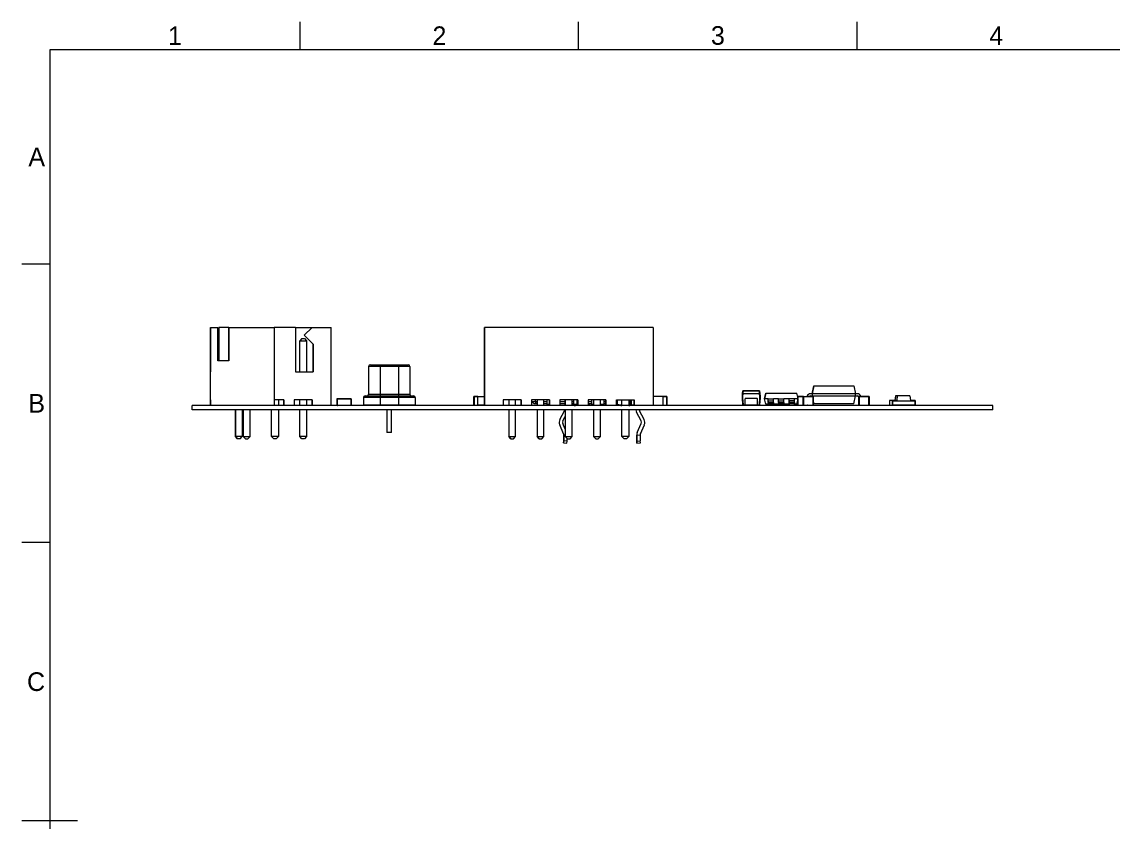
# Model space of a CAD drawing. Header units: millimetres. Extents: x 15 to 415, y 5 to 292.
# Drawn here: x 15 to 211, y 148.3 to 292 of the extents above; entities that cross this region are included whole.
import ezdxf

# ---------------------------------------------------------------- set-up
doc = ezdxf.new("R2010")
doc.units = ezdxf.units.MM
doc.layers.add('Border', color=7, linetype='Continuous')
doc.layers.add('Geometries', color=7, linetype='Continuous')
doc.styles.add('Shapr0', font='txt', dxfattribs={"height": 3.3495})

msp = doc.modelspace()

# ---------------------------------------------------------------- linework, layer by layer
at = {"layer": 'Border', "linetype": 'Continuous', "lineweight": 15}
for p, q in [((65, 287), (65, 292)), ((115, 287), (115, 292)), ((165, 287), (165, 292)), ((410, 287), (20, 287)), ((20, 287), (20, 10)), ((20, 248.5), (15, 248.5)), ((20, 198.5), (15, 198.5)), ((25, 148.5), (15, 148.5))]:
    msp.add_line(p, q, dxfattribs=at)
at = {"layer": 'Geometries', "linetype": 'Continuous', "lineweight": 15}
for p, q in [((48.9, 223.13), (48.9, 237.13)), ((48.9, 237.13), (50.2, 237.13)), ((48.9, 237.13), (48.9, 229.13)), ((48.9, 235.73), (48.9, 237.13)), ((48.9, 223.13), (48.9, 237.13)), ((48.9, 235.73), (48.9, 237.13)), ((48.9, 237.13), (48.9, 229.13)), ((48.9, 234.13), (48.9, 235.73)), ((48.9, 234.13), (48.9, 235.73)), ((50.2, 231.13), (50.2, 237.13)), ((50.37, 231.13), (50.37, 237.13)), ((52.2, 237.13), (50.37, 237.13)), ((50.37, 237.13), (50.37, 231.13)), ((50.37, 231.13), (50.37, 237.13)), ((50.37, 237.13), (50.37, 231.13)), ((52.2, 237.13), (52.2, 231.13)), ((52.2, 237.13), (60.3, 237.13)), ((52.2, 231.13), (52.2, 237.13)), ((60.3, 237.13), (60.3, 224.13)), ((64.13, 237.13), (60.3, 237.13)), ((64.13, 237.13), (64.13, 229.13)), ((64.13, 237.13), (67.13, 237.13)), ((65.73, 235.73), (67.13, 237.13)), ((67.13, 237.13), (65.73, 235.73)), ((67.33, 234.13), (65.73, 235.73)), ((65.73, 235.73), (67.33, 234.13)), ((67.13, 237.13), (70.53, 237.13)), ((70.53, 223.13), (70.53, 237.13)), ((98.07, 237.13), (98.07, 223.13)), ((128.39, 237.13), (98.07, 237.13)), ((98.07, 224.71), (98.07, 237.13)), ((98.07, 231.13), (98.07, 237.13)), ((98.07, 237.13), (98.07, 231.13)), ((128.39, 237.13), (128.39, 224.71)), ((48.9, 229.13), (48.9, 234.13)), ((48.9, 229.13), (48.9, 234.13)), ((65.31, 235.13), (64.91, 234.73)), ((65.31, 235.13), (64.91, 234.73)), ((64.91, 229.13), (64.91, 234.73)), ((64.91, 229.13), (64.91, 234.73)), ((64.91, 234.73), (66.15, 234.73)), ((65.31, 235.13), (65.75, 235.13)), ((65.75, 235.13), (66.15, 234.73)), ((66.15, 234.73), (66.15, 229.13)), ((67.33, 234.13), (67.33, 229.13)), ((67.33, 229.13), (67.33, 234.13)), ((50.37, 231.13), (50.2, 231.13)), ((52.2, 231.13), (50.37, 231.13)), ((77.29, 230.13), (77.29, 225.13)), ((77.29, 230.13), (77.29, 225.13)), ((79.34, 230.13), (77.29, 230.13)), ((77.59, 230.43), (79.34, 230.43)), ((79.34, 230.43), (81.21, 230.43)), ((79.34, 230.13), (79.34, 230.43)), ((82.64, 230.13), (79.34, 230.13)), ((79.34, 230.13), (79.34, 225.13)), ((81.21, 230.43), (81.53, 230.43)), ((81.53, 230.43), (82.64, 230.43)), ((82.64, 230.13), (82.64, 230.43)), ((82.64, 230.43), (84.39, 230.43)), ((82.64, 230.13), (82.64, 225.13)), ((84.69, 230.13), (82.64, 230.13)), ((84.69, 230.13), (84.69, 225.13)), ((64.13, 229.13), (64.91, 229.13)), ((64.91, 229.13), (66.15, 229.13)), ((66.15, 229.13), (67.33, 229.13)), ((144.5, 225.7), (144.4, 224.78)), ((144.45, 225.24), (144.5, 225.72)), ((144.54, 225.75), (144.49, 225.26)), ((144.5, 225.7), (144.5, 225.72)), ((144.54, 225.76), (147.46, 225.76)), ((144.54, 225.75), (144.54, 225.76)), ((147.46, 225.75), (144.54, 225.75)), ((147.46, 225.75), (147.46, 225.76)), ((147.51, 225.26), (147.46, 225.75)), ((147.5, 225.72), (147.55, 225.24)), ((157.25, 226.63), (156.95, 225.23)), ((156.95, 225.23), (157.25, 226.63)), ((157.25, 226.63), (164.45, 226.63)), ((164.45, 226.63), (164.75, 225.23)), ((48.9, 223.13), (48.9, 224.13)), ((48.9, 224.13), (48.9, 223.13)), ((48.9, 223.13), (48.9, 224.13)), ((48.9, 224.13), (48.9, 223.13)), ((48.9, 223.13), (48.9, 224.13)), ((48.9, 224.13), (48.9, 223.13)), ((48.9, 224.13), (48.9, 223.13)), ((48.9, 223.13), (48.9, 224.13)), ((60.3, 224.13), (60.3, 223.13)), ((61.07, 224.13), (60.3, 224.13)), ((62.05, 224.13), (61.07, 224.13)), ((61.07, 224.13), (61.07, 223.13)), ((62.05, 223.13), (62.05, 224.13)), ((62.05, 224.13), (62.05, 223.13)), ((64.91, 224.13), (63.93, 224.13)), ((63.93, 224.13), (63.93, 223.13)), ((66.15, 224.13), (64.91, 224.13)), ((64.91, 223.13), (64.91, 224.13)), ((64.91, 223.13), (64.91, 224.13)), ((67.13, 224.13), (66.15, 224.13)), ((66.15, 224.13), (66.15, 223.13)), ((67.13, 223.13), (67.13, 224.13)), ((67.13, 224.13), (67.13, 223.13)), ((71.6, 224.31), (71.6, 223.15)), ((71.6, 224.31), (71.6, 223.15)), ((71.62, 224.31), (71.6, 224.31)), ((71.67, 224.33), (71.62, 224.33)), ((71.62, 224.31), (71.62, 224.33)), ((71.62, 223.15), (71.62, 224.31)), ((71.62, 224.31), (71.65, 224.31)), ((71.65, 224.31), (71.65, 223.15)), ((71.65, 224.31), (71.65, 223.15)), ((71.67, 224.31), (71.65, 224.31)), ((74.13, 224.33), (71.67, 224.33)), ((71.67, 224.31), (71.67, 224.33)), ((71.67, 224.31), (74.08, 224.31)), ((71.67, 223.15), (71.67, 224.31)), ((74.1, 224.31), (74.08, 224.31)), ((74.1, 224.31), (74.13, 224.31)), ((74.13, 224.31), (74.13, 224.33)), ((74.13, 224.31), (74.13, 223.15)), ((74.13, 224.31), (74.15, 224.31)), ((74.15, 223.15), (74.15, 224.31)), ((76.34, 224.53), (76.34, 223.23)), ((76.34, 224.53), (76.34, 223.23)), ((79.34, 224.53), (76.34, 224.53)), ((76.64, 224.83), (76.99, 224.83)), ((76.99, 224.83), (79.34, 224.83)), ((77.29, 225.13), (79.34, 225.13)), ((79.34, 225.13), (82.64, 225.13)), ((79.34, 225.13), (79.34, 224.83)), ((79.34, 224.83), (82.64, 224.83)), ((79.34, 224.53), (79.34, 224.83)), ((79.34, 224.53), (79.34, 223.23)), ((82.64, 224.53), (79.34, 224.53)), ((82.64, 225.13), (82.64, 224.83)), ((82.64, 225.13), (84.69, 225.13)), ((82.64, 224.83), (84.99, 224.83)), ((82.64, 224.53), (82.64, 224.83)), ((82.64, 224.53), (82.64, 223.23)), ((85.64, 224.53), (82.64, 224.53)), ((84.99, 224.83), (85.34, 224.83)), ((85.64, 224.53), (85.64, 223.23)), ((96.2, 223.16), (96.2, 224.7)), ((96.2, 224.7), (96.2, 223.16)), ((96.2, 224.7), (96.23, 224.7)), ((96.23, 224.73), (96.9, 224.73)), ((96.9, 224.73), (96.23, 224.73)), ((96.23, 224.7), (96.23, 224.73)), ((96.23, 224.7), (96.23, 223.16)), ((96.9, 224.7), (96.23, 224.7)), ((96.9, 224.71), (96.9, 224.73)), ((96.9, 224.71), (98.07, 224.71)), ((96.9, 224.71), (98.07, 224.71)), ((96.9, 224.7), (96.9, 224.71)), ((96.9, 223.16), (96.9, 224.7)), ((98.07, 223.14), (98.07, 224.71)), ((102.45, 224.13), (101.47, 224.13)), ((101.47, 224.13), (101.47, 223.13)), ((103.69, 224.13), (102.45, 224.13)), ((102.45, 224.13), (102.45, 223.13)), ((102.45, 224.13), (102.45, 223.13)), ((103.69, 223.13), (103.69, 224.13)), ((104.67, 224.13), (103.69, 224.13)), ((104.67, 223.13), (104.67, 224.13)), ((104.67, 224.13), (104.67, 223.24)), ((106.55, 224.13), (106.55, 223.13)), ((106.6, 224.13), (106.55, 224.13)), ((106.6, 223.83), (106.6, 224.13)), ((107.2, 224.13), (106.6, 224.13)), ((106.6, 223.83), (107, 223.43)), ((106.6, 223.83), (107.2, 223.83)), ((107.53, 224.13), (107.2, 224.13)), ((107.2, 224.13), (107.2, 223.83)), ((107.2, 223.83), (107.53, 223.83)), ((107.2, 223.83), (107.36, 223.43)), ((107.53, 224.13), (107.53, 223.13)), ((108.77, 224.13), (107.53, 224.13)), ((107.53, 224.13), (107.53, 223.83)), ((107.53, 223.83), (107.53, 223.43)), ((109.3, 224.13), (108.77, 224.13)), ((108.77, 223.83), (108.77, 224.13)), ((108.77, 223.83), (109.3, 223.83)), ((108.77, 223.43), (108.77, 223.83)), ((109.3, 224.13), (109.3, 223.83)), ((109.75, 224.13), (109.3, 224.13)), ((109.3, 223.83), (109.3, 223.43)), ((109.75, 223.13), (109.75, 224.13)), ((109.75, 224.13), (109.75, 223.33)), ((112.5, 224.13), (111.63, 224.13)), ((111.63, 224.13), (111.63, 223.83)), ((111.63, 223.83), (112.5, 223.83)), ((111.63, 223.83), (111.63, 223.43)), ((112.61, 224.13), (112.5, 224.13)), ((112.5, 224.13), (112.5, 223.83)), ((112.5, 223.83), (112.5, 223.43)), ((113.85, 224.13), (112.61, 224.13)), ((112.61, 224.13), (112.61, 223.33)), ((112.61, 224.13), (112.61, 223.13)), ((114.1, 224.13), (113.85, 224.13)), ((113.85, 223.83), (113.85, 224.13)), ((113.85, 223.83), (114.1, 223.83)), ((113.85, 223.43), (113.85, 223.83)), ((114.7, 224.13), (114.1, 224.13)), ((114.1, 224.13), (114.1, 223.83)), ((114.1, 223.83), (114.1, 223.43)), ((114.83, 224.13), (114.7, 224.13)), ((114.7, 224.13), (114.7, 223.83)), ((114.7, 223.83), (114.83, 223.83)), ((114.7, 223.83), (114.7, 223.43)), ((114.83, 223.13), (114.83, 224.13)), ((114.83, 224.13), (114.83, 223.83)), ((114.83, 223.83), (114.83, 223.43)), ((117.3, 224.13), (116.71, 224.13)), ((116.71, 224.13), (116.71, 223.83)), ((116.71, 223.83), (117.3, 223.83)), ((116.71, 223.83), (116.71, 223.43)), ((117.69, 224.13), (117.3, 224.13)), ((117.3, 224.13), (117.3, 223.83)), ((117.3, 223.83), (117.3, 223.43)), ((118.93, 224.13), (117.69, 224.13)), ((117.69, 224.13), (117.69, 223.33)), ((117.69, 224.13), (117.69, 223.13)), ((119.5, 224.13), (118.93, 224.13)), ((118.93, 223.33), (118.93, 224.13)), ((119.91, 224.13), (119.5, 224.13)), ((119.5, 224.13), (119.5, 223.83)), ((119.5, 223.83), (119.91, 223.83)), ((119.5, 223.83), (119.5, 223.43)), ((119.91, 223.62), (119.83, 223.43)), ((119.91, 223.13), (119.91, 224.13)), ((119.91, 224.13), (119.91, 223.83)), ((119.91, 223.83), (119.91, 223.62)), ((119.91, 223.62), (119.91, 223.43)), ((121.79, 224.13), (121.8, 224.13)), ((121.79, 223.14), (121.79, 224.13)), ((121.8, 224.13), (121.8, 223.33)), ((121.8, 223.33), (121.8, 224.13)), ((121.8, 224.13), (121.8, 223.33)), ((121.8, 224.13), (121.8, 224.13)), ((121.8, 224.13), (121.9, 224.13)), ((121.9, 224.13), (121.9, 223.31)), ((121.9, 224.13), (122.77, 224.13)), ((122.77, 223.23), (122.77, 224.13)), ((122.77, 224.13), (124.01, 224.13)), ((122.77, 223.13), (122.77, 224.13)), ((124.01, 224.13), (124.23, 224.13)), ((124.01, 224.13), (124.01, 223.23)), ((124.23, 223.23), (124.23, 224.13)), ((124.23, 224.13), (124.33, 224.13)), ((124.33, 224.13), (124.33, 223.23)), ((124.33, 223.23), (124.33, 224.13)), ((124.33, 224.13), (124.43, 224.13)), ((124.43, 224.13), (124.43, 223.23)), ((124.43, 224.13), (124.99, 224.13)), ((124.99, 224.13), (124.99, 223.13)), ((124.99, 223.23), (124.99, 224.13)), ((130.15, 224.71), (128.39, 224.71)), ((128.39, 224.71), (128.39, 223.14)), ((130.15, 224.73), (130.82, 224.73)), ((130.15, 224.73), (130.15, 224.71)), ((130.15, 224.7), (130.15, 224.73)), ((130.82, 224.7), (130.15, 224.7)), ((130.15, 224.7), (130.15, 223.16)), ((130.82, 224.7), (130.82, 224.73)), ((130.82, 223.16), (130.82, 224.7)), ((130.85, 224.7), (130.82, 224.7)), ((130.85, 224.7), (130.85, 223.16)), ((144.4, 224.78), (144.45, 225.24)), ((144.4, 224.46), (144.4, 224.78)), ((144.4, 224.78), (144.41, 224.78)), ((144.4, 224.78), (144.4, 224.46)), ((144.4, 224.46), (144.44, 224.46)), ((144.5, 223.22), (144.4, 224.46)), ((144.4, 224.46), (144.5, 223.22)), ((144.41, 224.78), (144.41, 224.78)), ((144.41, 224.78), (144.44, 224.78)), ((144.49, 225.23), (144.44, 224.78)), ((144.44, 224.78), (144.44, 224.46)), ((144.44, 224.46), (144.54, 223.22)), ((144.45, 225.24), (144.49, 225.23)), ((144.49, 225.26), (147.51, 225.26)), ((144.49, 225.23), (144.49, 225.26)), ((147.51, 225.23), (144.49, 225.23)), ((144.9, 223.22), (144.9, 224.28)), ((144.9, 223.22), (144.9, 224.28)), ((147, 224.38), (145, 224.38)), ((147.1, 223.22), (147.1, 224.28)), ((147.46, 223.22), (147.56, 224.46)), ((147.6, 224.46), (147.5, 223.22)), ((147.51, 225.23), (147.51, 225.26)), ((147.51, 225.23), (147.55, 225.24)), ((147.56, 224.78), (147.51, 225.23)), ((147.55, 225.24), (147.6, 224.78)), ((147.56, 224.46), (147.56, 224.78)), ((147.56, 224.78), (147.6, 224.78)), ((147.56, 224.46), (147.6, 224.46)), ((147.6, 224.78), (147.6, 224.46)), ((148.4, 224.33), (148.6, 225.33)), ((148.6, 225.33), (148.4, 224.33)), ((148.6, 223.33), (148.4, 224.33)), ((149.02, 224.33), (148.4, 224.33)), ((148.6, 223.33), (148.4, 224.33)), ((148.6, 225.33), (154.2, 225.33)), ((149.02, 224.33), (149.98, 224.33)), ((149.02, 223.93), (149.02, 224.33)), ((149.02, 223.83), (149.02, 224.03)), ((149.02, 223.83), (149.02, 223.93)), ((149.02, 223.93), (149.98, 223.93)), ((149.02, 223.83), (149.02, 223.53)), ((149.02, 223.63), (149.02, 223.83)), ((149.02, 223.63), (149.98, 223.63)), ((149.02, 223.63), (149.02, 223.43)), ((149.02, 223.53), (149.02, 223.33)), ((150.92, 224.33), (149.98, 224.33)), ((149.98, 223.93), (149.98, 224.33)), ((149.98, 223.83), (149.98, 223.93)), ((149.98, 223.63), (149.98, 223.83)), ((149.98, 223.63), (149.98, 223.43)), ((150.92, 224.33), (151.88, 224.33)), ((150.92, 223.93), (150.92, 224.33)), ((150.92, 223.83), (150.92, 224.03)), ((150.92, 223.63), (150.92, 223.93)), ((150.92, 223.93), (151.88, 223.93)), ((150.92, 223.83), (150.92, 223.53)), ((150.92, 223.63), (151.88, 223.63)), ((150.92, 223.63), (150.92, 223.43)), ((150.92, 223.53), (150.92, 223.33)), ((152.82, 224.33), (151.88, 224.33)), ((151.88, 223.93), (151.88, 224.33)), ((151.88, 223.63), (151.88, 223.93)), ((151.88, 223.63), (151.88, 223.43)), ((153.78, 224.33), (152.82, 224.33)), ((152.82, 223.93), (152.82, 224.33)), ((152.82, 223.83), (152.82, 224.03)), ((152.82, 223.83), (152.82, 223.93)), ((153.78, 223.93), (152.82, 223.93)), ((152.82, 223.63), (152.82, 223.83)), ((152.82, 223.83), (152.82, 223.63)), ((152.82, 223.53), (152.82, 223.63)), ((153.78, 223.63), (152.82, 223.63)), ((152.82, 223.63), (152.82, 223.43)), ((152.82, 223.53), (152.82, 223.33)), ((153.78, 223.93), (153.78, 224.33)), ((154.4, 224.33), (153.78, 224.33)), ((153.78, 223.83), (153.78, 223.93)), ((153.78, 223.63), (153.78, 223.83)), ((153.78, 223.63), (153.78, 223.43)), ((154.35, 224.58), (154.2, 225.33)), ((154.2, 223.33), (154.35, 224.08)), ((154.35, 224.58), (154.35, 224.7)), ((154.35, 224.7), (154.35, 224.58)), ((154.38, 224.7), (154.35, 224.7)), ((154.38, 224.43), (154.35, 224.58)), ((154.35, 224.08), (154.38, 224.23)), ((154.35, 223.16), (154.35, 224.08)), ((154.35, 224.08), (154.35, 223.16)), ((154.38, 224.73), (155.38, 224.73)), ((154.38, 224.7), (154.38, 224.73)), ((155.35, 224.7), (154.38, 224.7)), ((154.38, 224.7), (154.38, 224.43)), ((154.4, 224.33), (154.38, 224.43)), ((154.38, 224.23), (154.4, 224.33)), ((154.38, 224.23), (154.38, 223.16)), ((155.35, 223.16), (155.35, 224.7)), ((155.35, 224.7), (155.35, 223.16)), ((155.38, 224.7), (155.35, 224.7)), ((155.38, 224.7), (155.38, 224.73)), ((155.38, 224.73), (156.03, 224.73)), ((155.38, 224.7), (155.38, 223.16)), ((155.38, 224.7), (156.12, 224.7)), ((156.04, 224.78), (156.03, 224.73)), ((156.04, 224.78), (156.03, 224.73)), ((156.03, 224.73), (156.45, 224.73)), ((156.12, 224.7), (156.15, 224.7)), ((157.12, 224.7), (156.15, 224.7)), ((156.45, 224.73), (156.97, 224.73)), ((156.95, 225.23), (156.62, 225.23)), ((156.62, 224.83), (156.95, 224.83)), ((156.95, 225.23), (156.95, 224.83)), ((156.95, 225.23), (156.95, 224.83)), ((164.75, 225.23), (156.95, 225.23)), ((156.95, 224.83), (164.75, 224.83)), ((156.95, 224.83), (156.97, 224.73)), ((156.97, 224.73), (156.95, 224.83)), ((156.97, 224.73), (157.12, 224.73)), ((157.12, 224.7), (157.12, 224.73)), ((157.12, 223.16), (157.12, 224.7)), ((157.15, 224.7), (157.12, 224.7)), ((157.15, 224.7), (157.15, 223.16)), ((157.15, 223.89), (157.25, 223.43)), ((157.25, 223.43), (157.15, 223.89)), ((164.45, 223.43), (164.75, 224.83)), ((164.75, 224.83), (164.75, 225.23)), ((165.08, 225.23), (164.75, 225.23)), ((164.75, 224.83), (165.08, 224.83)), ((165.27, 224.68), (165.35, 224.38)), ((165.27, 224.68), (165.35, 224.38)), ((165.35, 223.16), (165.35, 224.7)), ((165.35, 224.7), (165.35, 224.38)), ((165.38, 224.7), (165.35, 224.7)), ((165.35, 224.38), (165.35, 223.16)), ((165.38, 224.73), (165.67, 224.73)), ((165.38, 224.7), (165.38, 224.73)), ((165.38, 224.7), (165.38, 223.16)), ((167.12, 224.7), (165.38, 224.7)), ((165.67, 224.73), (165.66, 224.78)), ((165.67, 224.73), (167.12, 224.73)), ((167.12, 224.7), (167.12, 224.73)), ((167.12, 223.16), (167.12, 224.7)), ((167.15, 224.7), (167.12, 224.7)), ((167.15, 224.7), (167.15, 223.16)), ((170.85, 224.02), (170.85, 223.13)), ((170.85, 224.02), (170.85, 223.13)), ((171.35, 224.02), (170.85, 224.02)), ((171.3, 224.02), (171.3, 223.14)), ((171.4, 224.02), (171.3, 224.02)), ((171.3, 224.02), (171.3, 223.14)), ((171.35, 224.02), (171.35, 224.02)), ((171.4, 224.02), (171.35, 224.02)), ((171.36, 223.95), (171.36, 223.2)), ((171.36, 223.95), (171.86, 223.95)), ((171.4, 224.02), (171.4, 224.02)), ((171.77, 224.02), (171.4, 224.02)), ((171.88, 224.83), (171.77, 224.02)), ((171.88, 224.83), (171.77, 224.02)), ((171.86, 224.02), (171.77, 224.02)), ((171.86, 224), (171.86, 224.02)), ((172.12, 224), (171.86, 224)), ((171.86, 223.95), (171.86, 224)), ((171.86, 223.95), (172.11, 223.95)), ((172.23, 224.83), (171.88, 224.83)), ((172.23, 224.83), (172.11, 223.95)), ((172.12, 224), (172.11, 223.95)), ((172.11, 223.95), (174.61, 223.95)), ((172.11, 223.95), (174.61, 223.95)), ((172.23, 224.83), (172.12, 224)), ((172.12, 224), (172.12, 224)), ((174.5, 224.83), (172.23, 224.83)), ((174.5, 224.83), (174.6, 224.02)), ((174.86, 224.02), (174.6, 224.02)), ((174.6, 224.02), (174.61, 223.95)), ((174.61, 223.95), (175.36, 223.95)), ((174.86, 224.02), (174.86, 223.95)), ((175.42, 224.02), (174.86, 224.02)), ((174.86, 223.95), (174.86, 224.02)), ((175.36, 223.95), (175.36, 223.2)), ((175.42, 224.02), (175.42, 223.14)), ((48.9, 223.13), (45.6, 223.13)), ((45.6, 222.31), (45.6, 223.13)), ((53.36, 222.31), (45.6, 222.31)), ((60.3, 223.13), (48.9, 223.13)), ((53.36, 222.31), (53.36, 217.53)), ((53.36, 217.53), (53.36, 222.31)), ((54.6, 222.31), (53.36, 222.31)), ((54.6, 222.31), (54.6, 217.53)), ((54.75, 222.31), (54.6, 222.31)), ((54.75, 222.31), (54.75, 217.53)), ((54.75, 222.31), (54.75, 217.53)), ((55.99, 222.31), (54.75, 222.31)), ((55.99, 217.53), (55.99, 222.31)), ((59.83, 222.31), (55.99, 222.31)), ((59.83, 217.53), (59.83, 222.31)), ((59.83, 217.53), (59.83, 222.31)), ((61.07, 222.31), (59.83, 222.31)), ((61.07, 223.13), (60.3, 223.13)), ((62.05, 223.13), (61.07, 223.13)), ((61.07, 222.31), (61.07, 217.53)), ((64.91, 222.31), (61.07, 222.31)), ((63.93, 223.13), (62.05, 223.13)), ((64.91, 223.13), (63.93, 223.13)), ((66.15, 223.13), (64.91, 223.13)), ((64.91, 217.53), (64.91, 222.31)), ((64.91, 217.53), (64.91, 222.31)), ((66.15, 222.31), (64.91, 222.31)), ((67.13, 223.13), (66.15, 223.13)), ((66.15, 222.31), (66.15, 217.53)), ((80.56, 222.31), (66.15, 222.31)), ((70.53, 223.13), (67.13, 223.13)), ((71.62, 223.13), (70.53, 223.13)), ((71.62, 223.15), (71.6, 223.15)), ((71.65, 223.15), (71.62, 223.15)), ((71.62, 223.13), (71.62, 223.15)), ((71.67, 223.13), (71.62, 223.13)), ((71.65, 223.15), (71.67, 223.15)), ((71.67, 223.15), (74.08, 223.15)), ((71.67, 223.13), (71.67, 223.15)), ((74.13, 223.13), (71.67, 223.13)), ((74.08, 223.15), (74.1, 223.15)), ((74.13, 223.15), (74.1, 223.15)), ((74.13, 223.15), (74.15, 223.15)), ((74.13, 223.13), (74.13, 223.15)), ((80.56, 223.13), (74.13, 223.13)), ((76.34, 223.23), (79.34, 223.23)), ((79.34, 223.23), (80.56, 223.23)), ((80.56, 223.23), (81.42, 223.23)), ((80.56, 223.23), (80.56, 223.13)), ((81.42, 223.13), (80.56, 223.13)), ((80.56, 222.31), (80.56, 218.23)), ((81.42, 222.31), (80.56, 222.31)), ((81.42, 223.23), (82.64, 223.23)), ((81.42, 223.13), (81.42, 223.23)), ((96.23, 223.13), (81.42, 223.13)), ((81.42, 218.23), (81.42, 222.31)), ((102.45, 222.31), (81.42, 222.31)), ((82.64, 223.23), (85.64, 223.23)), ((96.2, 223.16), (96.23, 223.16)), ((96.23, 223.16), (96.9, 223.16)), ((96.23, 223.13), (96.23, 223.16)), ((96.9, 223.13), (96.23, 223.13)), ((96.9, 223.14), (96.9, 223.16)), ((98.07, 223.14), (96.9, 223.14)), ((96.9, 223.13), (96.9, 223.14)), ((98.07, 223.13), (96.9, 223.13)), ((98.07, 223.13), (98.07, 223.14)), ((101.47, 223.13), (98.07, 223.13)), ((102.45, 223.13), (101.47, 223.13)), ((103.69, 223.13), (102.45, 223.13)), ((103.69, 222.31), (102.45, 222.31)), ((102.45, 222.31), (102.45, 217.53)), ((102.45, 222.31), (102.45, 217.53)), ((104.6, 223.13), (103.69, 223.13)), ((103.69, 217.53), (103.69, 222.31)), ((107.53, 222.31), (103.69, 222.31)), ((104.67, 223.24), (104.58, 223.23)), ((104.67, 223.24), (104.58, 223.23)), ((104.6, 223.13), (104.58, 223.23)), ((104.67, 223.13), (104.6, 223.13)), ((104.67, 223.24), (104.67, 223.13)), ((106.55, 223.13), (104.67, 223.13)), ((107.53, 223.13), (106.55, 223.13)), ((107.36, 223.43), (107, 223.43)), ((107.53, 223.43), (107.36, 223.43)), ((107.53, 223.43), (107.53, 223.13)), ((108.77, 223.13), (107.53, 223.13)), ((107.53, 222.31), (107.53, 217.53)), ((107.53, 222.31), (107.53, 217.53)), ((108.77, 222.31), (107.53, 222.31)), ((108.77, 223.13), (108.77, 223.43)), ((109.3, 223.43), (108.77, 223.43)), ((109.3, 223.13), (108.77, 223.13)), ((108.77, 217.53), (108.77, 222.31)), ((112.51, 222.31), (108.77, 222.31)), ((109.3, 223.43), (109.3, 223.33)), ((109.3, 223.33), (109.3, 223.23)), ((109.3, 223.33), (109.75, 223.33)), ((109.75, 223.23), (109.3, 223.23)), ((109.3, 223.23), (109.3, 223.13)), ((109.75, 223.13), (109.3, 223.13)), ((109.75, 223.33), (109.75, 223.23)), ((109.75, 223.23), (109.75, 223.13)), ((111.63, 223.13), (109.75, 223.13)), ((111.63, 223.43), (111.63, 223.13)), ((112.5, 223.43), (111.63, 223.43)), ((112.5, 223.13), (111.63, 223.13)), ((111.64, 220.61), (112.46, 222.16)), ((111.64, 220.61), (112.46, 222.16)), ((112.5, 223.43), (112.5, 223.33)), ((112.5, 223.33), (112.61, 223.33)), ((112.5, 223.33), (112.5, 223.23)), ((112.61, 223.23), (112.5, 223.23)), ((112.5, 223.23), (112.5, 223.13)), ((112.61, 223.13), (112.5, 223.13)), ((112.61, 222.31), (112.51, 222.31)), ((112.61, 223.33), (112.61, 223.23)), ((112.61, 223.23), (112.61, 223.13)), ((113.85, 223.13), (112.61, 223.13)), ((112.61, 222.31), (112.61, 221.15)), ((112.61, 222.31), (112.61, 217.53)), ((113.85, 222.31), (112.61, 222.31)), ((113.85, 223.17), (113.85, 223.43)), ((114.1, 223.43), (113.85, 223.43)), ((113.97, 223.17), (113.85, 223.17)), ((113.85, 223.13), (113.85, 223.17)), ((113.97, 223.13), (113.85, 223.13)), ((113.85, 217.53), (113.85, 222.31)), ((117.69, 222.31), (113.85, 222.31)), ((114.09, 223.17), (113.97, 223.17)), ((113.97, 223.13), (113.97, 223.17)), ((114.1, 223.13), (113.97, 223.13)), ((114.1, 223.17), (114.09, 223.17)), ((114.1, 223.43), (114.1, 223.33)), ((114.1, 223.33), (114.7, 223.33)), ((114.1, 223.33), (114.1, 223.23)), ((114.1, 223.23), (114.1, 223.17)), ((114.7, 223.23), (114.1, 223.23)), ((114.1, 223.17), (114.1, 223.16)), ((114.1, 223.16), (114.1, 223.13)), ((114.17, 223.13), (114.1, 223.13)), ((114.17, 223.13), (114.22, 223.13)), ((114.22, 223.13), (114.42, 223.13)), ((114.7, 223.13), (114.42, 223.13)), ((114.7, 223.43), (114.7, 223.33)), ((114.83, 223.43), (114.7, 223.43)), ((114.7, 223.33), (114.7, 223.23)), ((114.7, 223.17), (114.7, 223.23)), ((114.83, 223.17), (114.7, 223.17)), ((114.7, 223.13), (114.7, 223.17)), ((114.83, 223.13), (114.7, 223.13)), ((114.83, 223.43), (114.83, 223.17)), ((114.83, 223.17), (114.83, 223.13)), ((116.71, 223.13), (114.83, 223.13)), ((116.71, 223.43), (116.71, 223.17)), ((116.91, 223.43), (116.71, 223.43)), ((116.71, 223.17), (116.91, 223.17)), ((116.91, 223.17), (116.71, 223.17)), ((116.71, 223.17), (116.71, 223.13)), ((116.95, 223.13), (116.71, 223.13)), ((116.91, 223.17), (116.91, 223.43)), ((116.91, 223.43), (116.91, 223.17)), ((116.95, 223.43), (116.91, 223.43)), ((116.95, 223.43), (116.95, 223.13)), ((117.3, 223.43), (116.95, 223.43)), ((117.3, 223.13), (116.95, 223.13)), ((117.3, 223.43), (117.3, 223.33)), ((117.3, 223.33), (117.69, 223.33)), ((117.3, 223.33), (117.3, 223.23)), ((117.3, 223.23), (117.3, 223.13)), ((117.69, 223.23), (117.3, 223.23)), ((117.69, 223.13), (117.3, 223.13)), ((117.69, 223.33), (117.69, 223.23)), ((117.69, 223.23), (117.69, 223.13)), ((118.93, 223.13), (117.69, 223.13)), ((117.69, 222.31), (117.69, 217.53)), ((117.69, 222.31), (117.69, 217.53)), ((118.93, 222.31), (117.69, 222.31)), ((118.93, 223.23), (118.93, 223.33)), ((118.93, 223.33), (119.5, 223.33)), ((118.93, 223.13), (118.93, 223.23)), ((119.5, 223.23), (118.93, 223.23)), ((119.5, 223.13), (118.93, 223.13)), ((118.93, 217.53), (118.93, 222.31)), ((122.77, 222.31), (118.93, 222.31)), ((119.5, 223.43), (119.5, 223.33)), ((119.83, 223.43), (119.5, 223.43)), ((119.5, 223.33), (119.5, 223.23)), ((119.5, 223.13), (119.5, 223.23)), ((119.91, 223.13), (119.5, 223.13)), ((119.91, 223.43), (119.83, 223.43)), ((119.91, 223.43), (119.91, 223.13)), ((121.79, 223.13), (119.91, 223.13)), ((121.79, 223.13), (121.79, 223.14)), ((121.81, 223.13), (121.79, 223.13)), ((121.8, 223.33), (122.61, 223.23)), ((121.8, 223.33), (121.8, 223.33)), ((121.8, 223.33), (121.9, 223.31)), ((122.6, 223.13), (121.81, 223.13)), ((121.9, 223.31), (122.59, 223.23)), ((122.59, 223.23), (122.77, 223.23)), ((122.59, 223.23), (122.61, 223.23)), ((122.61, 223.23), (122.6, 223.13)), ((122.6, 223.13), (122.77, 223.13)), ((122.77, 223.13), (122.77, 223.23)), ((124.01, 223.13), (122.77, 223.13)), ((122.77, 217.53), (122.77, 222.31)), ((122.77, 217.53), (122.77, 222.31)), ((124.01, 222.31), (122.77, 222.31)), ((124.01, 223.23), (124.23, 223.23)), ((124.01, 223.23), (124.01, 223.13)), ((124.01, 223.13), (124.18, 223.13)), ((124.01, 222.31), (124.01, 217.53)), ((125.28, 222.31), (124.01, 222.31)), ((124.23, 223.13), (124.18, 223.13)), ((124.23, 223.13), (124.23, 223.23)), ((124.33, 223.23), (124.23, 223.23)), ((124.43, 223.13), (124.23, 223.13)), ((124.33, 223.23), (124.43, 223.23)), ((124.43, 223.23), (124.99, 223.23)), ((124.43, 223.13), (124.43, 223.23)), ((124.99, 223.13), (124.43, 223.13)), ((124.99, 223.13), (124.99, 223.23)), ((128.39, 223.13), (124.99, 223.13)), ((125.89, 222.31), (125.28, 222.31)), ((126.22, 220.33), (125.4, 221.88)), ((126.22, 220.33), (125.4, 221.88)), ((189.4, 222.31), (125.89, 222.31)), ((126.76, 220.61), (125.94, 222.16)), ((128.39, 223.14), (130.15, 223.14)), ((128.39, 223.14), (130.15, 223.14)), ((128.39, 223.14), (128.39, 223.13)), ((130.15, 223.13), (128.39, 223.13)), ((130.15, 223.16), (130.82, 223.16)), ((130.15, 223.13), (130.15, 223.16)), ((130.15, 223.14), (130.15, 223.13)), ((130.82, 223.13), (130.15, 223.13)), ((130.85, 223.16), (130.82, 223.16)), ((130.82, 223.13), (130.82, 223.16)), ((144.9, 223.13), (130.82, 223.13)), ((144.5, 223.22), (144.54, 223.22)), ((144.54, 223.22), (144.9, 223.22)), ((144.54, 223.18), (144.54, 223.22)), ((144.9, 223.18), (144.54, 223.18)), ((144.9, 223.2), (144.9, 223.22)), ((144.9, 223.18), (144.9, 223.22)), ((144.9, 223.2), (147.1, 223.2)), ((144.9, 223.13), (144.9, 223.2)), ((144.9, 223.18), (144.9, 223.13)), ((147.1, 223.13), (144.9, 223.13)), ((147.1, 223.2), (147.1, 223.22)), ((147.1, 223.22), (147.46, 223.22)), ((147.1, 223.18), (147.1, 223.2)), ((147.46, 223.18), (147.1, 223.18)), ((147.1, 223.13), (147.1, 223.18)), ((148.8, 223.13), (147.1, 223.13)), ((147.46, 223.18), (147.46, 223.22)), ((147.46, 223.22), (147.5, 223.22)), ((148.8, 223.33), (148.6, 223.33)), ((148.8, 223.13), (148.8, 223.33)), ((148.8, 223.13), (148.8, 223.33)), ((149.02, 223.33), (148.8, 223.33)), ((149.02, 223.13), (148.8, 223.13)), ((149.02, 223.43), (149.98, 223.43)), ((149.02, 223.13), (149.02, 223.43)), ((149.02, 223.33), (149.02, 223.13)), ((149.98, 223.13), (149.02, 223.13)), ((149.98, 223.33), (149.98, 223.43)), ((150.92, 223.33), (149.98, 223.33)), ((149.98, 223.27), (149.98, 223.33)), ((150.92, 223.27), (149.98, 223.27)), ((149.98, 223.13), (149.98, 223.27)), ((150.92, 223.13), (149.98, 223.13)), ((150.92, 223.13), (150.92, 223.43)), ((150.92, 223.43), (151.88, 223.43)), ((150.92, 223.33), (150.92, 223.27)), ((150.92, 223.27), (150.92, 223.13)), ((151.88, 223.13), (150.92, 223.13)), ((151.88, 223.33), (151.88, 223.43)), ((152, 223.33), (151.88, 223.33)), ((151.88, 223.13), (151.88, 223.33)), ((152, 223.13), (151.88, 223.13)), ((152, 223.33), (152, 223.13)), ((152.82, 223.33), (152, 223.33)), ((152.82, 223.13), (152, 223.13)), ((152.82, 223.13), (152.82, 223.43)), ((153.78, 223.43), (152.82, 223.43)), ((152.82, 223.33), (152.82, 223.13)), ((153.78, 223.13), (152.82, 223.13)), ((153.78, 223.33), (153.78, 223.43)), ((154.2, 223.33), (153.78, 223.33)), ((153.78, 223.13), (153.78, 223.33)), ((154.38, 223.13), (153.78, 223.13)), ((154.38, 223.16), (154.35, 223.16)), ((154.38, 223.16), (155.35, 223.16)), ((154.38, 223.13), (154.38, 223.16)), ((157.12, 223.13), (154.38, 223.13)), ((155.38, 223.16), (155.35, 223.16)), ((155.38, 223.16), (156.12, 223.16)), ((155.38, 223.13), (155.38, 223.16)), ((156.15, 223.16), (156.12, 223.16)), ((156.15, 223.16), (157.12, 223.16)), ((157.12, 223.13), (157.12, 223.16)), ((157.15, 223.16), (157.12, 223.16)), ((165.38, 223.13), (157.12, 223.13)), ((164.45, 223.43), (157.25, 223.43)), ((165.38, 223.16), (165.35, 223.16)), ((165.38, 223.16), (167.12, 223.16)), ((165.38, 223.13), (165.38, 223.16)), ((167.12, 223.13), (165.38, 223.13)), ((167.15, 223.16), (167.12, 223.16)), ((167.12, 223.13), (167.12, 223.16)), ((170.85, 223.13), (167.12, 223.13)), ((171.4, 223.13), (170.85, 223.13)), ((171.3, 223.14), (171.4, 223.14)), ((171.35, 223.14), (171.35, 223.13)), ((171.36, 223.2), (171.99, 223.2)), ((171.4, 223.14), (171.4, 223.13)), ((171.4, 223.14), (171.99, 223.14)), ((173.55, 223.13), (171.4, 223.13)), ((171.99, 223.2), (173.55, 223.2)), ((171.99, 223.2), (171.99, 223.14)), ((173.55, 223.13), (173.55, 223.2)), ((173.55, 223.2), (173.55, 223.13)), ((173.55, 223.2), (174.1, 223.2)), ((174.1, 223.13), (173.55, 223.13)), ((174.05, 223.13), (174.05, 223.2)), ((174.1, 223.13), (174.1, 223.2)), ((174.1, 223.2), (174.39, 223.2)), ((189.4, 223.13), (174.1, 223.13)), ((174.39, 223.2), (175.36, 223.2)), ((174.39, 223.2), (174.39, 223.14)), ((174.39, 223.2), (174.39, 223.14)), ((174.39, 223.14), (174.74, 223.14)), ((174.74, 223.2), (174.74, 223.14)), ((174.74, 223.2), (174.74, 223.14)), ((174.74, 223.14), (175.42, 223.14)), ((189.4, 222.31), (189.4, 223.13)), ((112.31, 218.03), (111.6, 219.64)), ((112.31, 218.03), (111.6, 219.64)), ((112.61, 218.87), (112.16, 219.89)), ((112.18, 220.33), (112.61, 221.15)), ((112.61, 221.15), (112.61, 218.87)), ((125.53, 218.28), (126.24, 219.89)), ((125.53, 218.28), (126.24, 219.89)), ((126.09, 218.03), (126.8, 219.64)), ((81.42, 218.23), (80.56, 218.23)), ((112.36, 217.81), (112.32, 216.75)), ((112.32, 216.75), (112.36, 217.81)), ((112.61, 217.8), (112.36, 217.81)), ((112.61, 218.87), (112.61, 217.8)), ((112.61, 217.8), (112.61, 217.53)), ((125.44, 217.79), (126.04, 217.81)), ((125.44, 217.79), (125.47, 216.72)), ((125.47, 216.72), (125.44, 217.79)), ((126.04, 217.81), (126.08, 216.75)), ((54.6, 217.53), (53.36, 217.53)), ((53.36, 217.53), (53.76, 217.13)), ((53.76, 217.13), (53.36, 217.53)), ((54.2, 217.13), (53.76, 217.13)), ((54.2, 217.13), (54.6, 217.53)), ((54.75, 217.53), (55.99, 217.53)), ((54.75, 217.53), (55.15, 217.13)), ((55.15, 217.13), (54.75, 217.53)), ((55.15, 217.13), (55.59, 217.13)), ((55.59, 217.13), (55.99, 217.53)), ((60.23, 217.13), (59.83, 217.53)), ((60.23, 217.13), (59.83, 217.53)), ((61.07, 217.53), (59.83, 217.53)), ((60.67, 217.13), (60.23, 217.13)), ((61.07, 217.53), (60.67, 217.13)), ((66.15, 217.53), (64.91, 217.53)), ((65.31, 217.13), (64.91, 217.53)), ((65.31, 217.13), (64.91, 217.53)), ((65.75, 217.13), (65.31, 217.13)), ((66.15, 217.53), (65.75, 217.13)), ((102.45, 217.53), (103.69, 217.53)), ((102.85, 217.13), (102.45, 217.53)), ((102.45, 217.53), (102.85, 217.13)), ((102.85, 217.13), (103.29, 217.13)), ((103.29, 217.13), (103.69, 217.53)), ((107.53, 217.53), (107.93, 217.13)), ((107.93, 217.13), (107.53, 217.53)), ((107.53, 217.53), (108.77, 217.53)), ((107.93, 217.13), (108.37, 217.13)), ((108.37, 217.13), (108.77, 217.53)), ((112.32, 216.75), (112.31, 216.39)), ((112.31, 216.39), (112.32, 216.75)), ((112.31, 216.39), (112.91, 216.37)), ((112.93, 216.72), (112.32, 216.75)), ((113.01, 217.13), (112.61, 217.53)), ((112.61, 217.53), (112.94, 217.19)), ((112.61, 217.53), (113.85, 217.53)), ((112.91, 216.37), (112.93, 216.72)), ((112.93, 216.72), (112.94, 217.19)), ((112.94, 217.19), (113.01, 217.13)), ((113.01, 217.13), (113.45, 217.13)), ((113.45, 217.13), (113.85, 217.53)), ((117.69, 217.53), (118.09, 217.13)), ((118.09, 217.13), (117.69, 217.53)), ((117.69, 217.53), (118.93, 217.53)), ((118.09, 217.13), (118.53, 217.13)), ((118.53, 217.13), (118.93, 217.53)), ((123.17, 217.13), (122.77, 217.53)), ((124.01, 217.53), (122.77, 217.53)), ((123.17, 217.13), (122.77, 217.53)), ((123.61, 217.13), (123.17, 217.13)), ((123.61, 217.13), (124.01, 217.53)), ((125.47, 216.72), (126.08, 216.75)), ((125.48, 216.37), (125.47, 216.72)), ((125.47, 216.72), (125.48, 216.37)), ((125.48, 216.37), (126.09, 216.39)), ((126.09, 216.39), (126.08, 216.75))]:
    msp.add_line(p, q, dxfattribs=at)
for centre, radius, start, end in [((77.59, 230.13), 0.3, 90, 180), ((77.59, 230.13), 0.3, 90, 180), ((84.39, 230.13), 0.3, 0, 90), ((144.54, 225.72), 0.04, 90, 174.0531), ((144.54, 225.72), 0.04, 90, 174.0531), ((147.46, 225.72), 0.04, 5.9469, 90), ((71.62, 224.31), 0.02, 90, 180), ((71.62, 224.31), 0.02, 90, 180), ((71.67, 224.31), 0.02, 90, 180), ((71.67, 224.31), 0.02, 90, 180), ((74.13, 224.31), 0.02, 360, 90), ((76.64, 224.53), 0.3, 90, 180), ((76.64, 224.53), 0.3, 90, 180), ((76.99, 225.13), 0.3, 270, 0), ((76.99, 225.13), 0.3, 270, 0), ((84.99, 225.13), 0.3, 180, 270), ((85.34, 224.53), 0.3, 0, 90), ((96.23, 224.7), 0.03, 90, 180), ((96.23, 224.7), 0.03, 90, 180), ((130.82, 224.7), 0.03, 0, 90), ((145, 224.28), 0.1, 90, 180), ((145, 224.28), 0.1, 90, 180), ((147, 224.28), 0.1, 0, 90), ((154.38, 224.7), 0.03, 90, 180), ((154.38, 224.7), 0.03, 90, 180), ((155.38, 224.7), 0.03, 90, 180), ((155.38, 224.7), 0.03, 90, 180), ((156.62, 224.63), 0.6, 90, 165), ((156.62, 224.63), 0.6, 90, 165), ((156.62, 224.63), 0.2, 90, 150.0007), ((157.12, 224.7), 0.03, 0, 90), ((165.08, 224.63), 0.6, 15, 90), ((165.08, 224.63), 0.2, 15, 90), ((165.08, 224.63), 0.2, 15, 90), ((165.38, 224.7), 0.03, 90, 180), ((165.38, 224.7), 0.03, 90, 180), ((167.12, 224.7), 0.03, 0, 90), ((71.62, 223.15), 0.02, 180, 270), ((71.62, 223.15), 0.02, 180, 270), ((71.67, 223.15), 0.02, 180, 270), ((71.67, 223.15), 0.02, 180, 270), ((74.13, 223.15), 0.02, 270, 360), ((96.23, 223.16), 0.03, 180, 255.9638), ((96.23, 223.16), 0.03, 180, 255.9638), ((96.23, 223.16), 0.03, 255.9638, 270), ((112.01, 222.4), 0.508, 332.1949, 349.06), ((112.01, 222.4), 0.508, 332.1949, 349.06), ((114.17, 223.23), 0.102, 217.3226, 224.1221), ((114.17, 223.23), 0.102, 217.3225, 224.1222), ((121.9, 223.42), 0.3, 249.2575, 253.3694), ((124.23, 223.23), 0.102, 270, 296.5651), ((124.23, 223.23), 0.102, 270, 296.5651), ((124.23, 223.23), 0.102, 296.5651, 0), ((124.23, 223.23), 0.102, 296.5651, 0), ((126.39, 222.4), 1.12, 184.9487, 207.8051), ((126.39, 222.4), 1.12, 184.9487, 207.8051), ((126.39, 222.4), 0.508, 190.94, 207.8051), ((130.82, 223.16), 0.03, 270, 296.5651), ((130.82, 223.16), 0.03, 270, 296.5651), ((130.82, 223.16), 0.03, 296.5651, 0), ((144.54, 223.22), 0.04, 184.4672, 270), ((144.54, 223.22), 0.04, 184.4672, 270), ((147.46, 223.22), 0.04, 270, 355.5328), ((154.38, 223.16), 0.03, 180, 270), ((154.38, 223.16), 0.03, 180, 270), ((155.38, 223.16), 0.03, 180, 270), ((155.38, 223.16), 0.03, 180, 270), ((157.12, 223.16), 0.03, 270, 0), ((165.38, 223.16), 0.03, 180, 270), ((165.38, 223.16), 0.03, 180, 270), ((167.12, 223.16), 0.03, 270, 0), ((112.63, 220.09), 1.12, 152.1949, 203.8051), ((112.63, 220.09), 1.12, 152.1949, 203.8051), ((112.63, 220.09), 0.508, 152.1949, 203.8051), ((125.77, 220.09), 0.508, 336.1949, 27.8051), ((125.77, 220.09), 0.508, 336.1949, 27.8051), ((125.77, 220.09), 1.12, 336.1949, 27.8051), ((111.85, 217.83), 0.508, 358, 23.8051), ((111.85, 217.83), 0.508, 358, 23.8051), ((126.55, 217.83), 1.12, 156.1949, 182), ((126.55, 217.83), 1.12, 156.1949, 182), ((126.55, 217.83), 0.508, 156.1949, 182)]:
    msp.add_arc(centre, radius, start, end, dxfattribs=at)
for centre, major_axis, start_param, end_param in [((144.54, 225.72), (0.0398, -0.0041), 1.648807, 3.141593), ((147.46, 225.72), (0.0398, 0.0041), 6.283185, 7.775971), ((144.49, 225.23), (-0.0398, 0.0041), 4.7904, 6.283185), ((147.51, 225.23), (0.0398, 0.0041), 6.283185, 7.775971)]:
    msp.add_ellipse(centre, major_axis=major_axis, ratio=0.750428, start_param=start_param, end_param=end_param, dxfattribs=at)

# ---------------------------------------------------------------- texts
at = {"layer": 'Border', "linetype": 'Continuous', "lineweight": 15, "char_height": 3.35, "width": 3.3495, "style": 'Shapr0'}
for s, insert, attachment_point in [('1', (42.5, 287.83), 8), ('2', (90, 287.83), 8), ('3', (140, 287.83), 8), ('4', (190, 287.83), 8), ('A', (19.17, 267.75), 6), ('B', (19.17, 223.5), 6), ('C', (19.17, 173.5), 6)]:
    msp.add_mtext(s, dxfattribs=dict(at, insert=insert, attachment_point=attachment_point))

doc.saveas('drawing.dxf')
